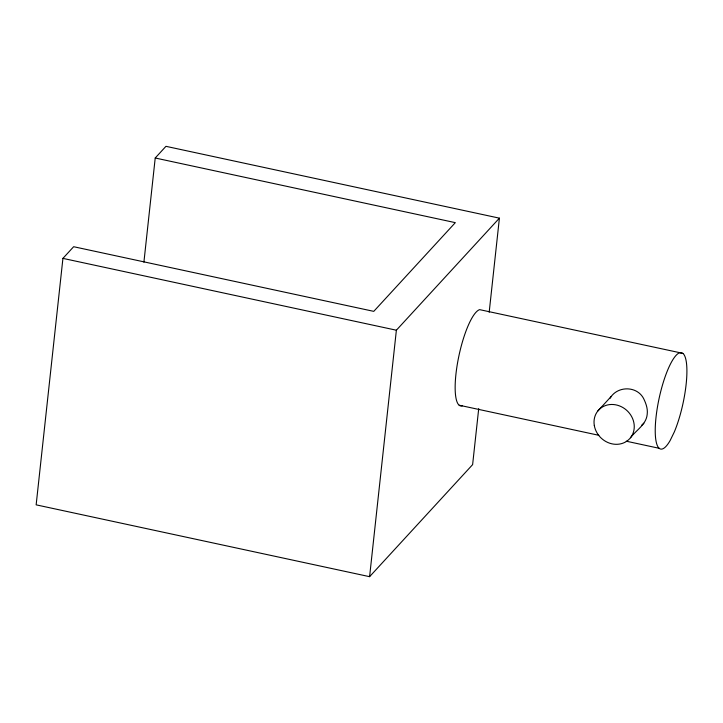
<?xml version="1.0" encoding="UTF-8"?>
<svg xmlns="http://www.w3.org/2000/svg" width="723" height="723" viewBox="0 0 723 723"><rect width="100%" height="100%" fill="white"/><g stroke="black" fill="none" stroke-linecap="round" stroke-linejoin="round"><path stroke-width="1.08" d="M143.904 262.187L155.219 158.003L455.327 222.648L373.764 311.36L73.656 246.715L62.928 258.382L36.15 504.844L369.598 576.674L472.625 464.618L478.716 408.603M369.598 576.674L396.376 330.212L499.403 218.156L165.947 146.326L155.219 158.003M489.182 312.255L499.403 218.156M630.492 437.758C636.104 430.158 646.254 424.645 647.184 414.406C647.944 408.775 645.991 403.434 643.578 398.472C637.198 386.335 619.25 385.739 611.233 396.412L597.794 411.035M610.158 398.219L611.233 396.412M641.509 425.395L643.868 423.199M682.846 353.339L679.71 352.743A49.291 12.201 -77.8 0 0 656.032 417.171A49.291 12.201 -77.8 0 0 670.185 440.452L674.306 431.974A49.291 12.201 -77.8 0 0 682.846 353.339L479.638 309.643A49.291 12.201 -77.8 0 0 457.749 361.762A49.291 12.201 -77.8 0 0 462.34 405.811M62.928 258.382L396.376 330.212M459.204 405.214L598.816 435.291M626.299 441.211L659.277 448.314M594.288 425.404A21.121 18.861 42.6 0 0 626.895 441.129A21.121 18.861 42.6 0 0 621.229 406.651A21.121 18.861 42.6 0 0 594.288 425.404"/></g></svg>
